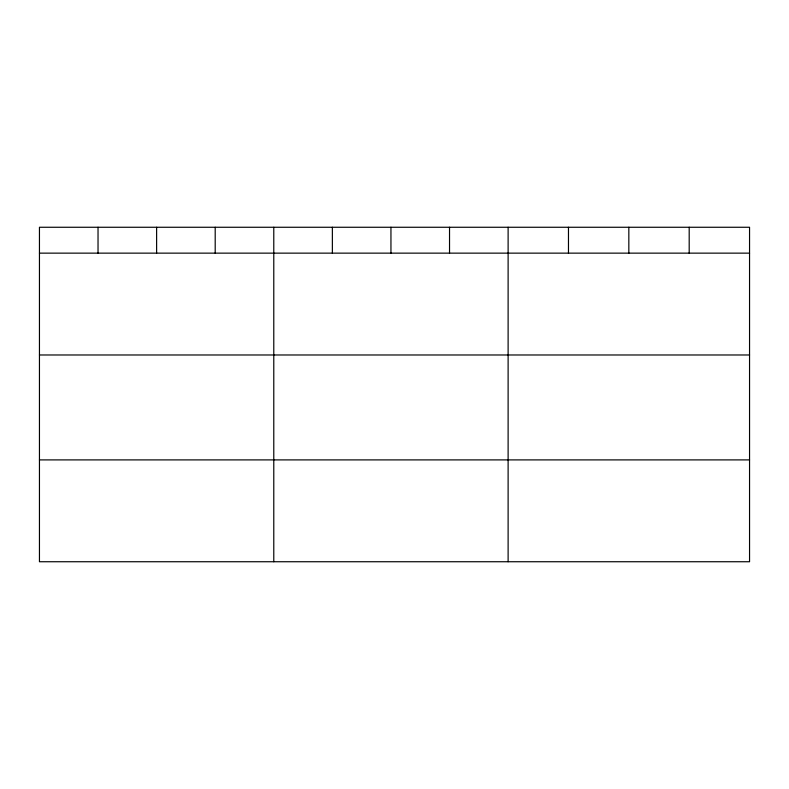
<?xml version="1.0" encoding="UTF-8"?>
<svg xmlns="http://www.w3.org/2000/svg" width="789" height="789" viewBox="0 0 789 789"><rect width="100%" height="100%" fill="white"/><g stroke="black" fill="none" stroke-linecap="round" stroke-linejoin="round"><path stroke-width="1.18" d="M749.55 253.141L749.55 561.738L39.45 561.738L39.45 227.262L749.55 227.262L749.55 253.141L39.45 253.141M39.45 354.981L749.55 354.981M39.45 459.898L749.55 459.898M689.191 227.262L689.191 253.141M628.833 227.262L628.833 253.141M568.474 227.262L568.474 253.141M508.116 227.262L508.116 561.738M449.533 227.262L449.533 253.141M390.949 227.262L390.949 253.141M332.366 227.262L332.366 253.141M273.783 227.262L273.783 561.738M215.2 227.262L215.2 253.141M156.617 227.262L156.617 253.141M98.033 227.262L98.033 253.141"/></g></svg>
